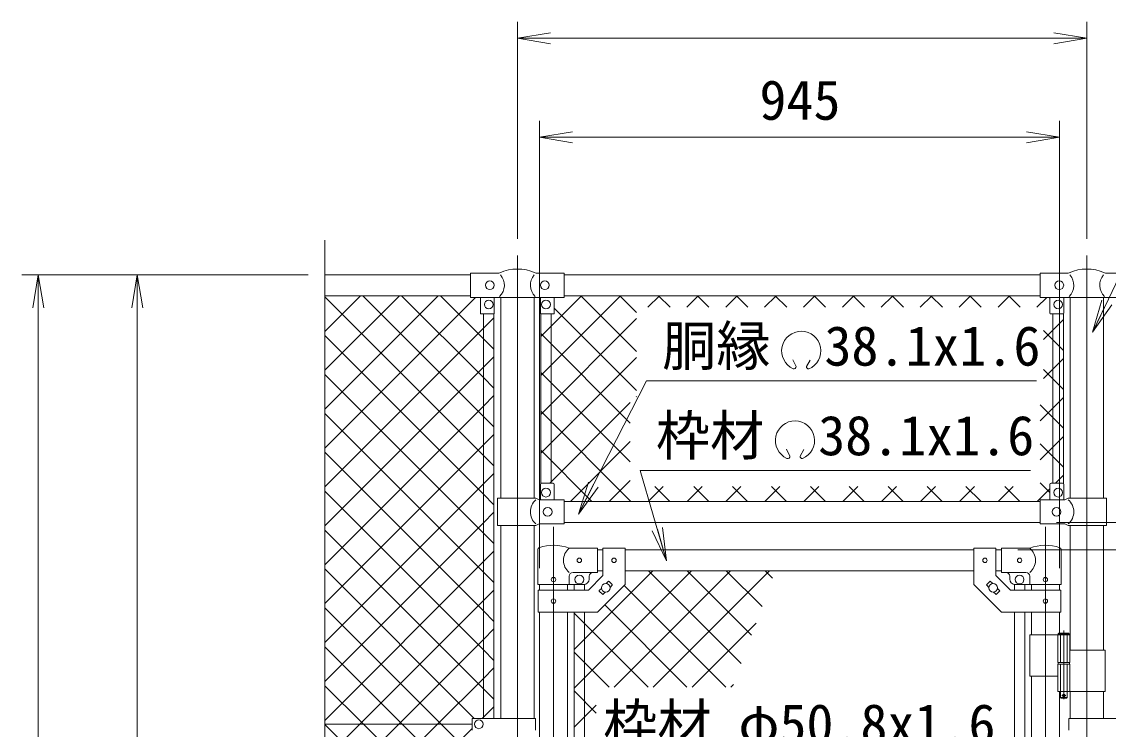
# Model space of a CAD drawing. Units: millimetres, scale not verified. Extents: x -6300 to 6300, y -4455 to 4455.
# Drawn here: x -4206 to -2231, y 1236 to 2522 of the extents above; entities that cross this region are included whole.
import ezdxf
from ezdxf.enums import TextEntityAlignment as Align

# ---------------------------------------------------------------- set-up
doc = ezdxf.new("R2010")
doc.units = ezdxf.units.MM
doc.header["$LTSCALE"] = 30
doc.linetypes.add('DASHED', pattern=[7.5, 6, -1.5])
doc.linetypes.add('USER1', pattern=[50.8, 31.75, -6.35, 6.35, -6.35])
for name, color, linetype, lineweight in [('0-1_D-BMK', 2, 'USER1', 13), ('0-2_D-STR1', 1, 'Continuous', 18), ('0-3_D-STR3', 3, 'Continuous', 13), ('0-7_D-STR-DIM', 7, 'Continuous', 9), ('0-8_0', 7, 'Continuous', 9), ('0-9_D-STR-TXT', 7, 'Continuous', 9), ('0-A_D-STR2', 7, 'Continuous', 9)]:
    doc.layers.add(name, color=color, linetype=linetype, lineweight=lineweight)
doc.styles.add('ＭＳ ゴシック', font='')
doc.styles.get('ＭＳ ゴシック').set_extended_font_data('MS Gothic')

# ---------------------------------------------------------------- blocks, each defined once
blk = doc.blocks.new('_Open')
at = {"layer": '0-8_0'}
blk.add_line((-30, 5), (0, 0), dxfattribs=at)
blk.add_lwpolyline([(-30, -5), (0, 0), (-30, 0)], dxfattribs=at)

msp = doc.modelspace()

# ---------------------------------------------------------------- linework, layer by layer
at = {"layer": '0-1_D-BMK'}
for p, q in [((-3304.72, 2097.22), (-3304.72, -798.6)), ((-2269.72, 2097.22), (-2269.72, -798.6)), ((-3239.07, 1603.71), (-3239.07, -434.68)), ((-2344.87, 1603.71), (-2344.87, -434.68)), ((-2311.45, 1415.4), (-2311.45, 1290.51)), ((-2315.07, 1297.48), (-2307.82, 1297.48))]:
    msp.add_line(p, q, dxfattribs=at)
at = {"layer": '0-2_D-STR1'}
for p, q in [((-3389.72, 2061.98), (-3654.72, 2061.98)), ((-3219.72, 2061.98), (-2354.72, 2061.98)), ((-3389.72, 2023.98), (-3654.72, 2023.98)), ((-3334.97, 2020.48), (-3334.97, 1656.08)), ((-3274.47, 2020.48), (-3274.47, 1656.08)), ((-3219.72, 2023.88), (-2354.72, 2023.88)), ((-2299.97, 2020.48), (-2299.97, 1656.08)), ((-2239.47, 2020.48), (-2239.47, 1656.08)), ((-2354.72, 1649.98), (-3219.72, 1649.98)), ((-3334.97, 1606.08), (-3334.97, 1255.48)), ((-3274.47, 1606.08), (-3274.47, 1255.48)), ((-2354.72, 1611.98), (-3219.72, 1611.98)), ((-2299.97, 1606.08), (-2299.97, 1379.48)), ((-2239.47, 1606.08), (-2239.47, 1379.48)), ((-3159.07, 1561.98), (-3149.07, 1561.98)), ((-3109.07, 1561.98), (-2474.87, 1561.98)), ((-2434.87, 1561.98), (-2424.87, 1561.98)), ((-3159.07, 1523.98), (-3149.07, 1523.98)), ((-3109.07, 1523.98), (-2474.87, 1523.98)), ((-2434.87, 1523.98), (-2424.87, 1523.98)), ((-3264.47, 1498.98), (-3264.47, 1488.93)), ((-3213.67, 1498.98), (-3213.67, 1488.93)), ((-2370.27, 1498.98), (-2370.27, 1488.93)), ((-2319.47, 1498.98), (-2319.47, 1488.93)), ((-3264.47, 1448.93), (-3264.47, 611.98)), ((-3213.67, 1448.93), (-3213.67, 611.98)), ((-2370.27, 1448.93), (-2370.27, 1407.48)), ((-2319.47, 1448.93), (-2319.47, 1410.48)), ((-2370.27, 1332.48), (-2370.27, 611.98)), ((-2319.47, 1304.48), (-2319.47, 611.98)), ((-2299.97, 1304.48), (-2299.97, 1255.48)), ((-2239.47, 1304.48), (-2239.47, 1255.48))]:
    msp.add_line(p, q, dxfattribs=at)
at = {"layer": '0-3_D-STR3'}
for p, q in [((-3389.72, 2064.98), (-3340.5, 2064.98)), ((-3389.72, 2020.98), (-3389.72, 2064.98)), ((-3268.94, 2064.98), (-3219.72, 2064.98)), ((-3219.72, 2020.98), (-3219.72, 2064.98)), ((-2354.72, 2020.98), (-2354.72, 2064.98)), ((-2305.5, 2064.98), (-2354.72, 2064.98)), ((-2184.72, 2064.98), (-2233.94, 2064.98)), ((-3389.72, 2020.98), (-3339.52, 2020.98)), ((-3371.72, 2020.98), (-3371.72, 1991.98)), ((-3346.72, 2020.98), (-3346.72, 1991.98)), ((-3338.52, 2020.48), (-3339.52, 2020.98)), ((-3338.52, 2020.48), (-3270.92, 2020.48)), ((-3270.92, 2020.48), (-3269.92, 2020.98)), ((-3269.92, 2020.98), (-3219.72, 2020.98)), ((-3262.72, 2020.98), (-3262.72, 1991.98)), ((-3237.72, 2020.98), (-3237.72, 1991.98)), ((-2304.52, 2020.98), (-2354.72, 2020.98)), ((-2336.72, 2020.98), (-2336.72, 1991.98)), ((-2311.72, 2020.98), (-2311.72, 1991.98)), ((-2303.52, 2020.48), (-2304.52, 2020.98)), ((-2235.92, 2020.48), (-2303.52, 2020.48)), ((-2235.92, 2020.48), (-2234.92, 2020.98)), ((-2184.72, 2020.98), (-2234.92, 2020.98)), ((-3347.72, 1990.98), (-3370.72, 1990.98)), ((-3366.22, 1990.98), (-3366.22, 1255.48)), ((-3347.22, 1991.11), (-3347.22, 1255.48)), ((-3262.22, 1682.4), (-3262.22, 1991.11)), ((-3261.72, 1990.98), (-3238.72, 1990.98)), ((-3243.22, 1683.08), (-3243.22, 1990.98)), ((-2312.72, 1990.98), (-2335.72, 1990.98)), ((-2331.22, 1683.08), (-2331.22, 1990.98)), ((-2312.22, 1682.4), (-2312.22, 1991.11)), ((-3262.72, 1681.08), (-3262.72, 1653.08)), ((-3260.72, 1683.08), (-3239.72, 1683.08)), ((-3237.72, 1681.08), (-3237.72, 1653.08)), ((-2336.72, 1681.08), (-2336.72, 1653.08)), ((-2313.72, 1683.08), (-2334.72, 1683.08)), ((-2311.72, 1681.08), (-2311.72, 1653.08)), ((-3340.82, 1656.08), (-3270.92, 1656.08)), ((-3340.82, 1656.08), (-3340.82, 1606.08)), ((-3264.92, 1653.08), (-3270.92, 1656.08)), ((-3264.92, 1653.08), (-3219.72, 1653.08)), ((-3219.72, 1609.08), (-3219.72, 1653.08)), ((-2309.52, 1653.08), (-2354.72, 1653.08)), ((-2354.72, 1609.08), (-2354.72, 1653.08)), ((-2309.52, 1653.08), (-2303.52, 1656.08)), ((-2233.62, 1656.08), (-2303.52, 1656.08)), ((-2233.62, 1656.08), (-2233.62, 1606.08)), ((-3340.82, 1606.08), (-3270.92, 1606.08)), ((-3264.92, 1609.08), (-3270.92, 1606.08)), ((-3264.92, 1609.08), (-3219.72, 1609.08)), ((-2309.52, 1609.08), (-2354.72, 1609.08)), ((-2309.52, 1609.08), (-2303.52, 1606.08)), ((-2233.62, 1606.08), (-2303.52, 1606.08)), ((-3267.62, 1498.98), (-3267.62, 1562.67)), ((-3159.07, 1564.98), (-3210.52, 1564.98)), ((-3159.07, 1564.98), (-3159.07, 1520.98)), ((-3149.07, 1565.18), (-3149.07, 1515.5)), ((-3149.07, 1565.18), (-3109.07, 1565.18)), ((-3109.07, 1565.18), (-3109.07, 1498.93)), ((-2474.87, 1565.18), (-2474.87, 1498.93)), ((-2434.87, 1565.18), (-2474.87, 1565.18)), ((-2434.87, 1565.18), (-2434.87, 1515.5)), ((-2424.87, 1564.98), (-2373.42, 1564.98)), ((-2424.87, 1564.98), (-2424.87, 1520.98)), ((-2316.32, 1498.98), (-2316.32, 1562.67)), ((-3159.07, 1520.98), (-3203.52, 1520.98)), ((-2424.87, 1520.98), (-2380.42, 1520.98)), ((-3210.52, 1498.98), (-3210.52, 1513.98)), ((-3175.64, 1488.93), (-3149.07, 1515.5)), ((-3174.07, 1513.98), (-3174.07, 1508.98)), ((-3143.19, 1500.88), (-3139.47, 1504.6)), ((-3138.06, 1504.6), (-3132.4, 1498.94)), ((-2445.88, 1504.6), (-2451.54, 1498.94)), ((-2440.75, 1500.88), (-2444.46, 1504.6)), ((-2408.3, 1488.93), (-2434.87, 1515.5)), ((-2409.87, 1513.98), (-2409.87, 1508.98)), ((-2373.42, 1498.98), (-2373.42, 1513.98)), ((-3267.62, 1498.98), (-3210.52, 1498.98)), ((-3266.77, 1488.93), (-3175.64, 1488.93)), ((-3266.77, 1488.93), (-3266.77, 1448.93)), ((-3210.52, 1498.98), (-3184.07, 1498.98)), ((-3201.57, 1498.98), (-3201.57, 1488.93)), ((-3182.57, 1498.98), (-3182.57, 1488.93)), ((-3155.74, 1488.33), (-3152.02, 1492.05)), ((-3155.74, 1486.92), (-3150.08, 1481.26)), ((-3148.66, 1481.26), (-3144.95, 1484.98)), ((-3136.12, 1493.81), (-3132.4, 1497.52)), ((-2447.82, 1493.81), (-2451.54, 1497.52)), ((-2435.27, 1481.26), (-2438.99, 1484.98)), ((-2428.2, 1486.92), (-2433.86, 1481.26)), ((-2428.2, 1488.33), (-2431.92, 1492.05)), ((-2317.17, 1488.93), (-2408.3, 1488.93)), ((-2401.37, 1498.98), (-2401.37, 1488.93)), ((-2373.42, 1498.98), (-2399.87, 1498.98)), ((-2382.37, 1498.98), (-2382.37, 1488.93)), ((-2316.32, 1498.98), (-2373.42, 1498.98)), ((-2317.17, 1488.93), (-2317.17, 1448.93)), ((-3201.57, 1448.93), (-3201.57, 614.48)), ((-3182.57, 1448.93), (-3182.57, 614.48)), ((-2401.37, 1448.93), (-2401.37, 614.48)), ((-2382.37, 1448.93), (-2382.37, 614.48)), ((-2373.42, 1407.48), (-2373.42, 1332.48)), ((-2373.42, 1407.48), (-2300.65, 1407.48)), ((-2322.25, 1407.48), (-2322.25, 1357.48)), ((-2301.45, 1409.48), (-2321.45, 1409.48)), ((-2320.45, 1410.48), (-2302.45, 1410.48)), ((-2301.45, 1409.48), (-2302.45, 1410.48)), ((-2301.45, 1409.48), (-2301.45, 1407.48)), ((-2300.65, 1407.48), (-2300.65, 1357.48)), ((-2300.65, 1379.48), (-2236.42, 1379.48)), ((-2236.42, 1379.48), (-2236.42, 1304.48)), ((-2322.25, 1357.48), (-2300.65, 1357.48)), ((-2322.25, 1354.48), (-2300.65, 1354.48)), ((-2322.25, 1354.48), (-2322.25, 1304.48)), ((-2321.95, 1357.48), (-2321.95, 1354.48)), ((-2321.95, 1354.48), (-2300.95, 1354.48)), ((-2300.95, 1357.48), (-2300.95, 1354.48)), ((-2300.65, 1354.48), (-2300.65, 1304.48)), ((-2373.42, 1332.48), (-2322.47, 1332.48)), ((-2322.25, 1304.48), (-2236.42, 1304.48)), ((-2317.45, 1304.48), (-2317.45, 1293.48)), ((-2316.45, 1292.48), (-2317.45, 1293.48)), ((-2316.45, 1292.48), (-2306.45, 1292.48)), ((-2306.45, 1292.48), (-2305.45, 1293.48)), ((-3654.72, 1244.98), (-3386.72, 1244.98)), ((-3386.72, 1255.48), (-3386.72, 1234.48)), ((-3271.92, 1255.48), (-3386.72, 1255.48)), ((-3271.92, 1255.48), (-3271.92, 1234.48)), ((-2302.52, 1255.48), (-2302.52, 1234.48)), ((-2302.52, 1255.48), (-2187.72, 1255.48))]:
    msp.add_line(p, q, dxfattribs=at)
at = {"layer": '0-3_D-STR3', "linetype": 'DASHED'}
for p, q in [((-2317.75, 1407.48), (-2317.75, 1357.48)), ((-2305.15, 1407.48), (-2305.15, 1357.48)), ((-2317.75, 1354.48), (-2317.75, 1304.48)), ((-2305.15, 1354.48), (-2305.15, 1304.48))]:
    msp.add_line(p, q, dxfattribs=at)
at = {"layer": '0-3_D-STR3'}
for points in [[(-3266.77, 1448.93), (-3159.07, 1448.93), (-3109.07, 1498.93)], [(-2317.17, 1448.93), (-2424.87, 1448.93), (-2474.87, 1498.93)], [(-2320.45, 1410.48), (-2321.45, 1409.48), (-2321.45, 1407.48)], [(-2305.45, 1304.48), (-2305.45, 1293.48), (-2317.45, 1293.48)]]:
    msp.add_lwpolyline(points, dxfattribs=at)
for centre, radius in [((-3354.72, 2042.98), 8), ((-3254.72, 2042.98), 8), ((-2319.72, 2042.98), 8), ((-3356.72, 2007.98), 8), ((-3252.72, 2007.98), 8), ((-2321.72, 2007.98), 8), ((-3252.72, 1666.08), 8), ((-2321.72, 1666.08), 8), ((-3249.72, 1631.08), 8), ((-2324.72, 1631.08), 8), ((-3192.07, 1542.98), 4), ((-3129.07, 1542.93), 4), ((-2454.87, 1542.93), 4), ((-2391.87, 1542.98), 4), ((-3239.07, 1507.98), 4), ((-3192.07, 1507.98), 8), ((-2391.87, 1507.98), 8), ((-2344.87, 1507.98), 4), ((-3144.07, 1492.93), 8), ((-2439.87, 1492.93), 8), ((-3239.07, 1468.93), 4), ((-2344.87, 1468.93), 4), ((-2311.45, 1297.48), 2.5), ((-3374.72, 1244.98), 8)]:
    msp.add_circle(centre, radius, dxfattribs=at)
for centre, radius, start, end in [((-3340.5, 2072.98), 8, 270, 296.9114), ((-3357.1, 2042.98), 28.8, 314.1684, 41.01552), ((-3304.72, 1989.52), 82.82, 67.15338, 112.84662), ((-3252.33, 2042.98), 28.8, 138.98448, 225.8316), ((-3268.94, 2072.98), 8, 243.0886, 270), ((-2305.5, 2072.98), 8, 270, 296.9114), ((-2322.1, 2042.98), 28.8, 314.1684, 41.01552), ((-2269.72, 1989.52), 82.82, 67.15338, 112.84662), ((-2217.33, 2042.98), 28.8, 138.98448, 225.8316), ((-2233.94, 2072.98), 8, 243.0886, 270), ((-3370.72, 1991.98), 1, 180, 270), ((-3347.72, 1991.98), 1, 270, 0), ((-3261.72, 1991.98), 1, 180, 270), ((-3238.72, 1991.98), 1, 270, 0), ((-2335.72, 1991.98), 1, 180, 270), ((-2312.72, 1991.98), 1, 270, 0), ((-3260.72, 1681.08), 2, 90, 180), ((-3239.72, 1681.08), 2, 0, 90), ((-2334.72, 1681.08), 2, 90, 180), ((-2313.72, 1681.08), 2, 0, 90), ((-3252.33, 1631.08), 28.8, 130.19176, 229.80824), ((-2322.1, 1631.08), 28.8, 310.19176, 49.80824), ((-3264.32, 1562.67), 3.3, 109.22051, 180), ((-3239.07, 1490.25), 80, 69.0916, 109.22051), ((-3192.32, 1542.98), 28.55, 129.59418, 230.40582), ((-2344.87, 1490.25), 80, 70.77949, 110.9084), ((-2391.61, 1542.98), 28.55, 309.59418, 50.40582), ((-2319.62, 1562.67), 3.3, 0, 70.77949), ((-3203.52, 1513.98), 7, 90, 180), ((-3167.07, 1513.98), 7, 90, 180), ((-2416.87, 1513.98), 7, 0, 90), ((-2380.42, 1513.98), 7, 0, 90), ((-3184.07, 1508.98), 10, 270, 0), ((-3138.77, 1503.89), 1, 45, 135), ((-2445.17, 1503.89), 1, 45, 135), ((-2399.87, 1508.98), 10, 180, 270), ((-3155.03, 1487.62), 1, 135, 225), ((-3149.37, 1481.97), 1, 225, 315), ((-3133.11, 1498.23), 1, 315, 45), ((-2450.83, 1498.23), 1, 135, 225), ((-2434.57, 1481.97), 1, 225, 315), ((-2428.91, 1487.62), 1, 315, 45)]:
    msp.add_arc(centre, radius, start, end, dxfattribs=at)
at = {"layer": '0-7_D-STR-DIM'}
for p, q in [((-3304.72, 2127.22), (-3304.72, 2521.98)), ((-2269.72, 2127.22), (-2269.72, 2521.98)), ((-3244.72, 2491.98), (-2329.72, 2491.98)), ((-3264.47, 1528.98), (-3264.47, 2341.98)), ((-2319.47, 1528.98), (-2319.47, 2341.98)), ((-3204.47, 2311.98), (-2379.47, 2311.98)), ((-3654.72, 862.63), (-3654.72, 2124.98)), ((-3684.72, 2061.98), (-4205.59, 2061.98)), ((-3684.72, 2061.98), (-4025.59, 2061.98)), ((-4175.59, 2001.98), (-4175.59, -378.02)), ((-3995.59, 2001.98), (-3995.59, -328.02)), ((-2324.72, 1611.98), (-1589.72, 1611.98)), ((-2324.72, 1611.98), (-1589.72, 1611.98)), ((-2394.87, 1561.98), (-1589.72, 1561.98)), ((-2394.87, 1561.98), (-1409.72, 1561.98)), ((-2394.87, 1561.98), (-1589.72, 1561.98)), ((-2394.87, 1561.98), (-1409.72, 1561.98))]:
    msp.add_line(p, q, dxfattribs=at)
at = {"layer": '0-9_D-STR-TXT'}
for p, q in [((-2798.24, 1895.3), (-2803.98, 1907.6)), ((-2779.03, 1895.26), (-2772.24, 1907.02)), ((-2809.51, 1732.44), (-2815.25, 1744.75)), ((-2790.63, 1732.43), (-2783.84, 1744.18))]:
    msp.add_line(p, q, dxfattribs=at)
for points in [[(-1369.98, 2247.67), (-2119.71, 2247.67), (-2258.35, 1959.41)], [(-2360.92, 1869.4), (-3070.22, 1869.4), (-3192.81, 1628.64)], [(-2372.19, 1706.51), (-3081.5, 1706.51), (-3033.97, 1543.91)]]:
    msp.add_lwpolyline(points, dxfattribs=at)
for centre, radius, start, end in [((-2788.79, 1923.65), 35.62, 292.92895, 245.65759), ((-2801.92, 1894.61), 3.75, 245.55066, 10.6575), ((-2775.35, 1894.56), 3.75, 169.34241, 276.63708), ((-2800.07, 1760.76), 35.62, 292.92895, 245.65759), ((-2813.2, 1731.75), 3.75, 245.55066, 10.6575), ((-2786.95, 1731.73), 3.75, 169.34241, 276.63708)]:
    msp.add_arc(centre, radius, start, end, dxfattribs=at)
at = {"layer": '0-A_D-STR2'}
for p, q in [((-3654.72, 1959.19), (-3589.93, 2023.98)), ((-3654.72, 1888.48), (-3519.22, 2023.98)), ((-3654.72, 1817.77), (-3448.51, 2023.98)), ((-3366.22, 1733.71), (-3654.72, 2022.21)), ((-3654.72, 1747.06), (-3380.8, 2020.98)), ((-3366.22, 1804.42), (-3585.77, 2023.98)), ((-3366.22, 1875.14), (-3515.06, 2023.98)), ((-3366.22, 1945.85), (-3444.35, 2023.98)), ((-3262.22, 1949.69), (-3188.03, 2023.88)), ((-3262.22, 1878.98), (-3117.32, 2023.88)), ((-3088.17, 1922.61), (-3189.43, 2023.88)), ((-3088.17, 1993.32), (-3118.72, 2023.88)), ((-3067.44, 2003.05), (-3046.61, 2023.88)), ((-3027.18, 2003.05), (-3048.01, 2023.88)), ((-2996.73, 2003.05), (-2975.89, 2023.88)), ((-2956.47, 2003.05), (-2977.3, 2023.88)), ((-2926.01, 2003.05), (-2905.18, 2023.88)), ((-2885.76, 2003.05), (-2906.59, 2023.88)), ((-2855.3, 2003.05), (-2834.47, 2023.88)), ((-2815.05, 2003.05), (-2835.88, 2023.88)), ((-2784.59, 2003.05), (-2763.76, 2023.88)), ((-2744.34, 2003.05), (-2765.17, 2023.88)), ((-2713.88, 2003.05), (-2693.05, 2023.88)), ((-2673.63, 2003.05), (-2694.46, 2023.88)), ((-2643.17, 2003.05), (-2622.34, 2023.88)), ((-2602.92, 2003.05), (-2623.75, 2023.88)), ((-2572.46, 2003.05), (-2551.63, 2023.88)), ((-2532.21, 2003.05), (-2553.04, 2023.88)), ((-2501.75, 2003.05), (-2480.92, 2023.88)), ((-2461.5, 2003.05), (-2482.33, 2023.88)), ((-2431.04, 2003.05), (-2410.21, 2023.88)), ((-2390.79, 2003.05), (-2411.62, 2023.88)), ((-2360.33, 2003.05), (-2342.4, 2020.98)), ((-2336.72, 2019.69), (-2338.01, 2020.98)), ((-3088.17, 1851.9), (-3237.72, 2001.45)), ((-3366.22, 1964.85), (-3347.22, 1983.85)), ((-3262.22, 1808.26), (-3088.17, 1982.31)), ((-2348.38, 1944.28), (-2312.22, 1980.45)), ((-3654.72, 1676.35), (-3366.22, 1964.85)), ((-3099.45, 1792.47), (-3262.22, 1955.24)), ((-2312.22, 1924.48), (-2348.38, 1960.64)), ((-3366.22, 1663), (-3654.72, 1951.5)), ((-3347.22, 1926.85), (-3366.22, 1945.85)), ((-3366.22, 1894.14), (-3347.22, 1913.14)), ((-3262.22, 1737.55), (-3088.17, 1911.6)), ((-2348.38, 1873.57), (-2312.22, 1909.74)), ((-3654.72, 1605.64), (-3366.22, 1894.14)), ((-3366.22, 1592.29), (-3654.72, 1880.79)), ((-3099.45, 1721.76), (-3262.22, 1884.53)), ((-2312.22, 1853.77), (-2348.38, 1889.93)), ((-3347.22, 1856.14), (-3366.22, 1875.14)), ((-3366.22, 1823.43), (-3347.22, 1842.43)), ((-3088.9, 1840.16), (-3088.17, 1840.89)), ((-2354.66, 1796.58), (-2312.22, 1839.03)), ((-3654.72, 1534.93), (-3366.22, 1823.43)), ((-3245.98, 1683.08), (-3099.45, 1829.61)), ((-2312.22, 1783.06), (-2354.66, 1825.5)), ((-3366.22, 1521.58), (-3654.72, 1810.08)), ((-3347.22, 1785.42), (-3366.22, 1804.42)), ((-3098.38, 1649.98), (-3262.22, 1813.82)), ((-3366.22, 1752.72), (-3347.22, 1771.72)), ((-3208.37, 1649.98), (-3099.45, 1758.9)), ((-2354.66, 1725.87), (-2312.22, 1768.32)), ((-3654.72, 1464.22), (-3366.22, 1752.72)), ((-3366.22, 1450.87), (-3654.72, 1739.37)), ((-3169.09, 1649.98), (-3262.22, 1743.11)), ((-2312.22, 1712.35), (-2354.66, 1754.79)), ((-3347.22, 1714.71), (-3366.22, 1733.71)), ((-3366.22, 1682.01), (-3347.22, 1701.01)), ((-3654.72, 1393.51), (-3366.22, 1682.01)), ((-3137.66, 1649.98), (-3099.45, 1688.19)), ((-2336.72, 1666.14), (-2354.66, 1684.08)), ((-2326.75, 1683.08), (-2312.22, 1697.6)), ((-3366.22, 1380.16), (-3654.72, 1668.66)), ((-3347.22, 1644), (-3366.22, 1663)), ((-3066.95, 1649.98), (-3039.66, 1677.27)), ((-3027.67, 1649.98), (-3054.95, 1677.27)), ((-2996.24, 1649.98), (-2968.95, 1677.27)), ((-2956.96, 1649.98), (-2984.24, 1677.27)), ((-2925.53, 1649.98), (-2898.24, 1677.27)), ((-2886.24, 1649.98), (-2913.53, 1677.27)), ((-2854.82, 1649.98), (-2827.53, 1677.27)), ((-2815.53, 1649.98), (-2842.82, 1677.27)), ((-2784.11, 1649.98), (-2756.82, 1677.27)), ((-2744.82, 1649.98), (-2772.11, 1677.27)), ((-2713.4, 1649.98), (-2686.11, 1677.27)), ((-2674.11, 1649.98), (-2701.4, 1677.27)), ((-2642.69, 1649.98), (-2615.4, 1677.27)), ((-2603.4, 1649.98), (-2630.69, 1677.27)), ((-2571.98, 1649.98), (-2544.69, 1677.27)), ((-2532.69, 1649.98), (-2559.98, 1677.27)), ((-2501.27, 1649.98), (-2473.98, 1677.27)), ((-2461.98, 1649.98), (-2489.27, 1677.27)), ((-2430.56, 1649.98), (-2403.27, 1677.27)), ((-2391.27, 1649.98), (-2418.56, 1677.27)), ((-2359.85, 1649.98), (-2336.72, 1673.1)), ((-3366.22, 1611.3), (-3347.22, 1630.3)), ((-3654.72, 1322.8), (-3366.22, 1611.3)), ((-3366.22, 1309.45), (-3654.72, 1597.95)), ((-3347.22, 1573.29), (-3366.22, 1592.29)), ((-3654.72, 1252.09), (-3366.22, 1540.59)), ((-3366.22, 1540.59), (-3347.22, 1559.59)), ((-3382.96, 1255.48), (-3654.72, 1527.24)), ((-3347.22, 1502.58), (-3366.22, 1521.58)), ((-3201.57, 1381.05), (-3058.64, 1523.98)), ((-3201.57, 1310.34), (-2987.93, 1523.98)), ((-3128.64, 1312.56), (-2917.22, 1523.98)), ((-2897.85, 1355.34), (-3066.49, 1523.98)), ((-3057.93, 1312.56), (-2846.51, 1523.98)), ((-2878.89, 1407.09), (-2995.78, 1523.98)), ((-2859.93, 1458.84), (-2925.07, 1523.98)), ((-2840.98, 1510.6), (-2854.36, 1523.98)), ((-3366.22, 1469.88), (-3347.22, 1488.88)), ((-2925.78, 1312.56), (-3110.61, 1497.39)), ((-3591.12, 1244.98), (-3366.22, 1469.88)), ((-2996.49, 1312.56), (-3145.96, 1462.03)), ((-3443.17, 1244.98), (-3654.72, 1456.53)), ((-3347.22, 1431.87), (-3366.22, 1450.87)), ((-3067.2, 1312.56), (-3201.57, 1446.93)), ((-2987.22, 1312.56), (-2870.92, 1428.85)), ((-3366.22, 1399.17), (-3347.22, 1418.17)), ((-3513.88, 1244.98), (-3654.72, 1385.82)), ((-3520.41, 1244.98), (-3366.22, 1399.17)), ((-3347.22, 1361.16), (-3366.22, 1380.16)), ((-3137.91, 1312.56), (-3201.57, 1376.21)), ((-3366.22, 1328.46), (-3347.22, 1347.46)), ((-3449.7, 1244.98), (-3366.22, 1328.46)), ((-3584.59, 1244.98), (-3654.72, 1315.11)), ((-3347.22, 1290.45), (-3366.22, 1309.45)), ((-3161.22, 1265.16), (-3201.57, 1305.5)), ((-2916.51, 1312.56), (-2911.79, 1317.27)), ((-3201.57, 1239.63), (-3161.22, 1279.97)), ((-3654.72, 1181.38), (-3591.12, 1244.98)), ((-3654.72, 1110.67), (-3520.41, 1244.98)), ((-3654.72, 1039.96), (-3449.7, 1244.98)), ((-3366.22, 955.9), (-3654.72, 1244.4)), ((-3366.22, 1026.61), (-3584.59, 1244.98)), ((-3366.22, 1097.32), (-3513.88, 1244.98)), ((-3366.22, 1168.03), (-3443.17, 1244.98)), ((-3654.72, 969.25), (-3386.72, 1237.25))]:
    msp.add_line(p, q, dxfattribs=at)
msp.add_lwpolyline([(-3368.49, 1255.48), (-3366.22, 1257.75), (-3347.22, 1276.75)], dxfattribs=at)

# ---------------------------------------------------------------- block references
at = {"layer": '0-7_D-STR-DIM', "xscale": 2, "yscale": 2}
for p, rotation in [((-3304.72, 2491.98), 180), ((-3264.47, 2311.98), 180), ((-4175.59, 2061.98), 90), ((-3995.59, 2061.98), 90)]:
    msp.add_blockref('_Open', p, dxfattribs=dict(at, rotation=rotation))
for p in [(-2269.72, 2491.98), (-2319.47, 2311.98)]:
    msp.add_blockref('_Open', p, dxfattribs=at)
at = {"layer": '0-9_D-STR-TXT', "xscale": 2, "yscale": 2}
for p, rotation in [((-2259.21, 1957.61), 244.31513), ((-3193.72, 1626.86), 243.01569), ((-3033.4, 1541.99), 286.29613)]:
    msp.add_blockref('_Open', p, dxfattribs=dict(at, rotation=rotation))

# ---------------------------------------------------------------- texts
at = {"layer": '0-7_D-STR-DIM', "style": 'ＭＳ ゴシック'}
msp.add_text('945', height=72.14, dxfattribs=at).set_placement((-2864.68, 2322.1), align=Align.BOTTOM_LEFT)
at = {"layer": '0-9_D-STR-TXT', "style": 'ＭＳ ゴシック'}
for s, p in [('胴縁  38.1x1.6', (-3041.55, 1875.18)), ('枠材  38.1x1.6', (-3052.83, 1712.29)), ('枠材 φ50.8x1.6', (-3148.8, 1188.11))]:
    msp.add_text(s, height=72.14, dxfattribs=at).set_placement(p, align=Align.BOTTOM_LEFT)

doc.saveas('drawing.dxf')
